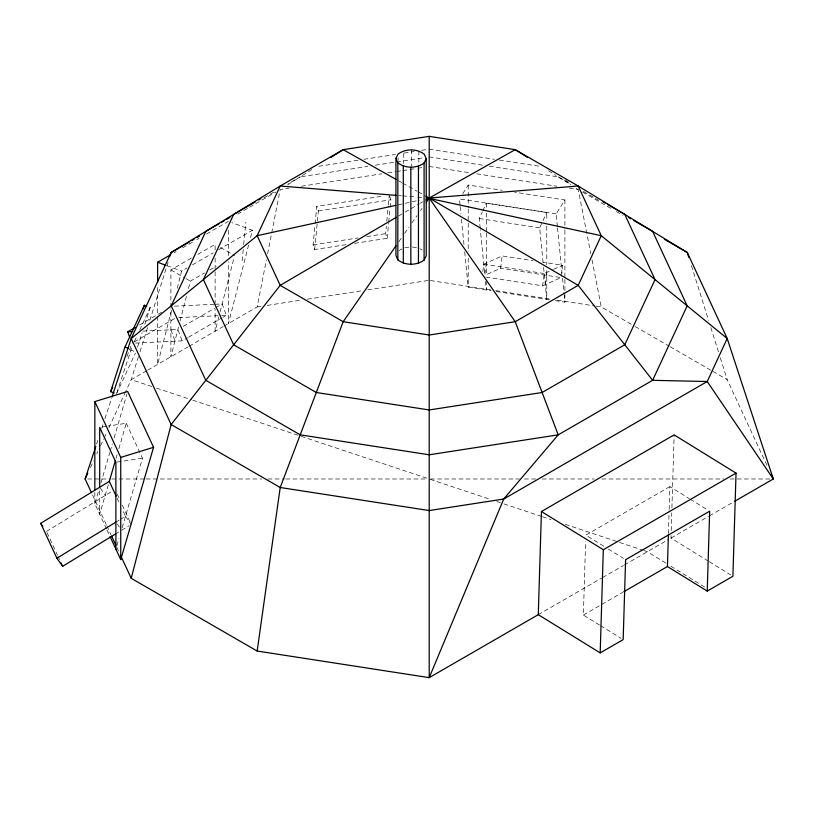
<?xml version="1.0" encoding="UTF-8"?>
<svg xmlns="http://www.w3.org/2000/svg" width="814" height="814" viewBox="0 0 814 814"><rect width="100%" height="100%" fill="white"/><g stroke="black" fill="none" stroke-linecap="round" stroke-linejoin="round"><path stroke-width="0.61" stroke-dasharray="4.07 3.05" d="M599.511 625.01L583.373 615.048L585.622 541.483M668.436 533.546L669.139 510.714M669.179 509.442L669.871 486.619L689.234 498.565M708.343 561.111L671.001 538.054L671.072 535.541M671.224 530.504L671.764 512.891M671.916 507.865L674.145 434.9M242.155 260.755L243.223 249.562M243.691 244.587L245.828 222.202M345.93 244.699L314.672 249.532L313.105 244.882L314.998 224.979M315.12 223.738L316.778 206.329L383.038 196.072M314.672 249.532L318.345 210.979L316.778 206.329M354.68 243.345L387.189 238.319L385.622 233.659L386.335 226.2M386.803 221.225L388.227 206.298M388.339 205.057L389.285 195.106M387.189 238.319L388.604 223.392M388.726 222.151L390.028 208.465M390.15 207.224L390.852 199.766L389.682 196.276M482.855 271.571L483.781 264.184L502.157 255.932L532.987 260.704M486.345 263.034L484.849 274.979L480.331 229.619M486.345 233.089L486.345 274.644L500.62 268.244L502.157 255.932M485.938 277.065L542.663 285.836L544.21 273.535L552.421 269.841M545.238 284.686L546.774 272.375M561.202 276.363L562.586 265.283L542.857 262.23M224.033 326.068L257.163 306.949L266.382 259.981M267.603 253.795L280.209 189.52L288.98 188.166M171.52 310.399L157.611 364.418L157.611 316.493M177.218 288.288L181.644 271.103L187.088 267.959M178.531 327.045L170.889 356.756L170.889 308.587M180.087 321.011L186.62 295.655M188.482 288.4L190.344 281.156L204.375 273.056M218.813 316.88L215.12 331.217L215.12 308.903M220.095 311.915L234.279 256.827M248.626 244.973L228.398 323.555L228.398 261.752M250.519 237.607L252.421 230.24L231.827 222.66M106.481 528.846L94.841 503.754L99.115 489.102M100.905 483.007L109.819 452.492M110.175 451.271L112.322 443.956M114.102 437.851L126.943 393.925M108.293 484.808L99.695 514.214L99.695 489.57M116.015 458.374L117.084 454.741M118.854 448.687L126.282 423.27L108.15 426.068M116.911 545.604L118.966 538.593M122.141 527.716L142.481 458.15L140.384 453.652M138.441 356.654L131.217 379.66L125.387 392.216M139.967 351.801L147.945 326.373M149.847 320.319L168.101 262.179M126.923 356.583L132.784 341.371M116.88 392.643L132.377 345.909M137.474 347.161L142.114 332.723M144.821 324.287L150.234 307.438L147.894 306.563M96.601 444.006L97.792 440.384M101.75 428.327L102.93 424.704M104.914 418.671L111.64 398.158M134.473 341.381L136.579 336.854M139.723 330.067L150.234 307.438M116.494 393.844L135.399 353.113M90.415 467.572L93.6 460.724M96.774 453.876L97.833 451.587M100.488 445.879L103.663 439.031M104.192 437.891L106.848 432.183M108.964 427.615L124.857 393.366M480.209 228.388L479.222 218.508L482.275 211.925M482.783 210.836L486.345 203.154L546.774 212.505L546.774 221.235M543.101 262.423L539.651 227.859L546.774 212.505M462.81 193.59L468.223 185.032L502.126 190.273M557.366 226.506L556.115 213.909L564.906 199.99L514.682 192.216M398.85 241.687L401.74 237.525M404.629 233.374L408.974 227.137M411.864 222.985L416.921 215.71M420.533 210.511L421.978 208.435M287.586 184.859L300.224 176.862L288.146 183.832M302.36 175.498L313.085 168.712M46.449 531.44L111.844 491.432M115.883 522.14L119.088 520.187M120.157 519.525L125.488 516.269L122.354 509.513M116.799 533.201L118.62 532.081M121.632 530.24L129.1 525.671M398.534 216.015L404.009 212.81M405.107 212.159L419.352 203.815M420.441 203.174L422.639 201.892M263.99 197.782L273.87 192.073M237.678 214.082L248.585 207.784M249.674 207.153L275.854 192.043M173.952 252.828L176.129 251.567M182.662 247.802L192.46 242.145M196.815 239.621L198.992 238.37M206.614 233.964L228.398 221.398M170.889 307.346L170.889 269.922L191.382 258.089M197.863 254.344L215.12 244.383L215.12 250.62M192.531 264.815L213.217 252.869M218.661 249.725L252.421 230.24M209.768 269.943L216.239 266.209M139.57 324.969L162.22 311.894M134.066 341.992L175.061 318.325M183.303 326.353L214.601 308.282M215.679 307.661L222.151 303.927L226.363 315.344L223.117 317.206M135.673 343.06L182.122 340.883L187.515 337.769M188.594 337.138L222.039 317.826M146.612 370.767L131.217 379.66L151.73 386.497M147.71 370.136L188.146 346.795M189.194 346.194L223.097 326.618M669.871 486.619L585.815 535.144L604.1 546.428M538.278 614.672L601.546 578.154M602.635 577.523L623.361 565.557M624.45 564.926L668.843 539.295M671.001 538.054L708.394 516.463M709.493 515.822L733.699 501.851M583.373 615.048L622.679 592.358M399.013 250.58L401.831 249.003M553.551 269.342L562.586 265.283M542.663 285.836L561.049 277.594L500.62 268.244M398.27 204.813L419.312 200.203M318.813 166.29L358.954 160.083M363.97 159.3L395.339 154.457M404.12 153.093L414.153 151.536M421.683 150.376L427.95 149.41M301.475 176.669L367.847 166.392M375.356 165.232L395.401 162.128M396.652 161.935L424.196 157.682M301.495 186.233L381.634 173.83M387.891 172.863L395.401 171.703M396.652 171.51L401.668 170.737M402.92 170.543L416.687 168.406M417.938 168.213L421.693 167.633M318.345 210.979L390.852 199.766M313.105 244.882L358.109 237.912M366.87 236.559L385.622 233.659M257.163 306.949L260.928 306.359M267.216 305.392L301.119 300.142M307.397 299.176L362.647 290.629M367.674 289.855L429.212 280.331M102.116 427.004L106.949 426.261M117.094 462.077L142.481 458.15M404.792 247.792L409.147 247.161M174.471 306.166L213.848 304.314M215.12 304.253L222.151 303.927M178.663 317.582L218.121 315.73M221.673 315.557L226.363 315.344M142.938 331.105L177.91 329.467L182.122 340.883M87.658 478.988L110.511 478.988M111.783 478.988L144.8 478.988M146.062 478.988L261.609 478.988M267.959 478.988L284.462 478.988M285.734 478.988L427.94 478.988M430.484 478.988L519.363 478.988M524.44 478.988L535.866 478.988M542.216 478.988L594.271 478.988M601.892 478.988L723.778 478.988M730.127 478.988L770.756 478.988M398.901 195.594L401.434 195.798M402.696 195.899L416.585 197.019M417.847 197.12L421.632 197.426M429.212 149.216L494.444 159.3M499.46 160.083L540.862 166.483M429.212 156.899L483.058 165.232M489.326 166.198L558.201 176.862L570.278 183.832M429.212 166.473L470.533 172.863M476.79 173.83L556.918 186.233M569.444 188.166L578.205 189.52L590.822 253.795M556.115 213.909L459.422 198.942L460.052 205.25M479.222 218.508L539.651 227.859M483.781 264.184L544.21 273.535M430.464 280.525L490.74 289.855M495.767 290.629L551.027 299.176M557.305 300.142L594.973 305.972M596.235 306.166L601.251 306.949L634.106 325.915M464.702 251.892L468.223 287.189L491.28 290.761M496.214 291.524L550.437 299.908M555.26 300.651L564.906 302.147L564.906 294.576M412.393 247.018L416.707 247.731M156.553 388.105L191.544 399.766M192.745 400.173L300.122 435.958M301.322 436.365L429.212 478.988M430.413 479.395L490.679 499.481M496.703 501.485L502.726 503.5M503.937 503.897L541.3 516.351M542.5 516.758L550.936 519.566M565.404 524.389L618.426 542.063M619.637 542.46L642.531 550.101M643.742 550.498L647.354 551.709L666.564 563.563M166.768 265.629L181.644 271.103M130.077 349.796L134.758 351.546M398.331 180.677L401.638 182.529M402.737 183.15L417.073 191.219M418.182 191.839L422.588 194.322M564.957 179.863L568.223 181.746M583.455 191.432L594.434 197.782M595.533 198.413L598.829 200.315M582.57 192.043L612.016 209.045M616.381 211.559L622.924 215.344M635.205 326.546L669.159 346.154M670.248 346.784L711.863 370.808M712.962 371.438L727.197 379.66L766.941 465.293M220.533 247.507L234.585 255.616M170.889 269.922L184.941 278.042M186.019 278.663L190.344 281.156M419.963 248.738L422.14 250.04M690.303 499.226L707.508 509.859M709.411 561.772L730.758 574.949M670.828 566.198L706.053 587.942M608.404 549.084L623.463 558.384M600.59 625.671L621.021 638.288M548.555 170.747L556.054 175.498M558.201 176.862L570.838 184.859M576.098 188.187L578.205 189.52M125.488 516.269L131.237 524.369M100.397 488.237L105.444 495.35M117.287 524.104L119.373 527.055M126.282 423.27L139.866 452.523M117.135 493.976L119.22 498.483M122.354 505.229L130.189 522.11M117.135 498.26L119.22 502.757M92.542 494.973L106.319 524.664M106.848 525.803L111.08 534.93M116.911 547.496L118.498 550.915M107.01 529.975L110.144 536.731M46.968 532.57L57.418 555.077M57.936 556.196L59.503 559.574M170.889 329.792L175.091 341.208M691.462 265.812L708.567 320.319M710.856 327.584L718.457 351.801M720.359 357.865L727.197 379.66M592.032 259.981L601.251 306.949M557.498 227.767L562.016 273.158M562.525 278.195L564.031 293.325M564.153 294.587L564.906 302.147M543.589 267.358L546.774 299.349L546.774 269.882M485.49 281.42L486.345 289.998L486.345 281.725M460.175 206.512L460.928 214.072M461.436 219.119L464.204 246.856M564.906 199.99L564.906 228.999M564.906 230.26L564.906 278.185M564.906 279.446L564.906 293.315M546.774 226.231L546.774 264.896M486.345 203.154L486.345 208.15M486.345 213.136L486.345 231.848M468.223 185.032L468.223 207.733M468.223 208.995L468.223 251.872M468.223 258.18L468.223 287.189M418.864 151.028L418.864 163.634M411.314 149.786L411.314 166.178M403.703 153.419L403.703 163.502M398.077 157.824L398.077 160.348M228.398 230.22L228.398 256.705M215.12 258.099L215.12 270.574M215.12 271.825L215.12 303.001M157.611 287.484L157.611 315.232M94.841 492.399L94.841 503.754"/><path stroke-width="1.22" d="M120.625 555.484L131.217 578.316L257.163 651.037L429.212 677.645L538.278 614.672L541.432 511.518L674.145 434.9L736.039 473.107L732.895 576.271L707.224 591.086L667.429 566.524L668.396 534.818M538.278 614.672L600.183 652.889L603.327 549.735L736.039 473.107M707.224 591.086L709.666 511.182L625.61 559.706L623.168 639.621L600.183 652.889M257.163 651.037L280.209 487.505L343.182 321.703L395.96 245.838M131.217 578.316L171.143 424.542L280.209 285.348L396.347 217.297M116.087 496.011L109.3 481.379L115.313 460.795M110.144 536.731L120.747 559.574L153.561 447.303L127.656 391.483L94.841 401.587L94.841 489.875M170.004 256.125L171.143 252.493L280.209 186.019L343.182 149.654L429.212 136.355L515.231 149.654L578.205 186.019L687.281 252.493L727.197 338.512L773.3 478.988L734.798 501.221M114.153 392.969L110.643 391.666L124.949 347.12L144.383 305.25L146.724 306.125M143.223 308.862L144.383 305.25M91.473 492.694L85.124 478.988L95.808 446.418M112.037 396.957L131.217 338.512L171.143 252.493L189.682 241.789M110.643 391.666L112.749 387.138M85.124 478.988L87.77 473.28M395.919 158.404L398.077 154.05C405.657 148.484 416.87 148.474 424.328 154.284L426.241 158.679L426.241 255.738L424.094 260.093C416.503 265.659 405.291 265.669 397.832 259.859L395.919 255.464L395.919 158.404L397.832 162.8L397.832 259.859M424.094 260.093L424.094 163.034L426.241 158.679M426.322 202.198L429.212 198.036L515.231 149.654L527.645 157.519M330.779 157.519L343.182 149.654L396.123 179.436M115.883 533.75L62.637 566.33L56.888 558.231L40.7 523.341L109.3 481.379M56.888 558.231L115.883 522.14M425.926 199.969L429.212 198.036L578.205 186.019L601.251 235.684L727.197 338.512L707.244 381.522L503.703 499.033L429.212 510.561L280.209 487.505L171.143 424.542L131.217 338.512L257.163 235.684L280.209 186.019L396.377 195.391M255.393 201.841L233.638 214.397L203.388 279.589L233.638 344.78L316.3 392.501L429.212 409.961L542.124 392.501L624.776 344.78L655.026 279.589L624.776 214.397L607.376 204.355M258.659 199.959L260.836 198.697M218.966 223.769L205.789 231.369L171.235 305.85L205.789 380.321L300.224 434.839L429.212 454.792L558.201 434.839L652.625 380.321L707.244 381.522L773.3 478.988L771.184 474.42M221.164 222.497L224.46 220.594M226.658 219.332L229.945 217.43M191.87 240.527L194.047 239.265M197.324 237.383L199.501 236.121M157.611 282.438L157.611 262.261L170.675 254.711M129.802 337.535L127.696 331.827L135.246 327.462M623.768 591.737L667.429 566.524M397.832 162.8C405.291 168.61 416.503 168.61 424.094 163.034M120.747 559.574L120.747 457.407L153.561 447.303M395.787 205.352L257.163 235.684L280.209 285.348L343.182 321.703L429.212 335.012L515.231 321.703L578.205 285.348L601.251 235.684L426.689 197.833M426.729 198.585L429.212 198.036L578.205 285.348L652.625 380.321L687.189 305.85L652.625 231.369L633.964 220.594M127.696 331.827L132.774 331.583M157.611 262.261L165.618 265.201M124.949 347.12L128.459 348.433M425.905 196.184L429.212 198.036L515.231 321.703L558.201 434.839L503.703 499.033L429.212 677.645L429.212 136.355M603.021 201.841L605.199 203.093M628.469 217.43L630.667 218.691M664.377 239.265L687.281 252.493L688.797 257.336M541.432 511.518L603.327 549.735M40.7 523.341L42.857 526.383M94.841 401.587L120.747 457.407M111.61 536.08L115.853 545.207M61.07 562.952L62.637 566.33M418.457 166.188L418.457 263.248M410.846 167.297L410.846 264.347M403.296 166.056L403.296 263.105M115.883 549.104L115.883 462.271L99.695 427.381L99.695 487.25"/></g></svg>
